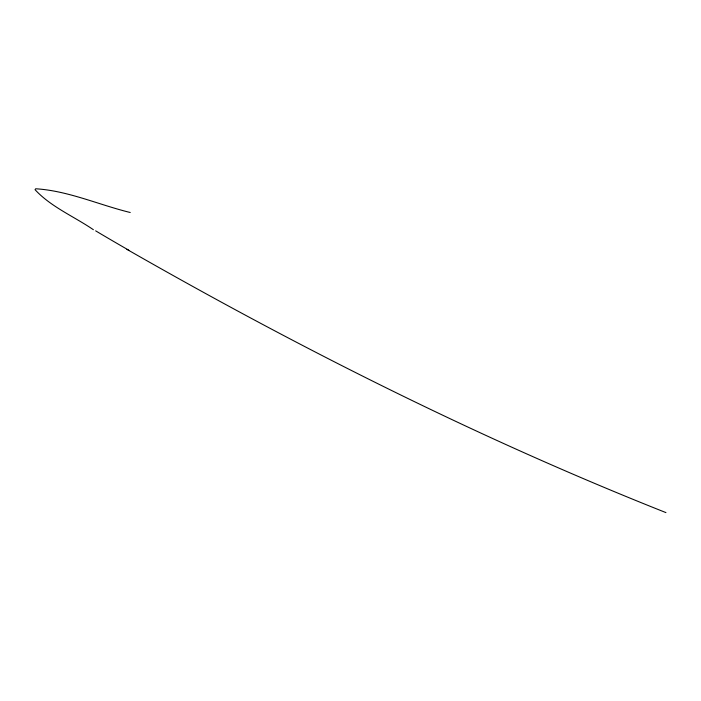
<?xml version="1.0" encoding="UTF-8"?>
<svg xmlns="http://www.w3.org/2000/svg" width="701" height="701" viewBox="0 0 701 701"><rect width="100%" height="100%" fill="white"/><g stroke="black" fill="none" stroke-linecap="round" stroke-linejoin="round"><path stroke-width="1.05" d="M130.237 212.499C98.867 204.841 68.023 190.733 35.681 188.771L35.05 189.691C50.91 206.909 74.113 216.521 93.373 229.7M665.95 512.606C479.843 438.791 300.554 348.765 126.89 249.337M128.844 250.248A180.946 6.572 28.7 0 1 95.643 230.839"/></g></svg>
